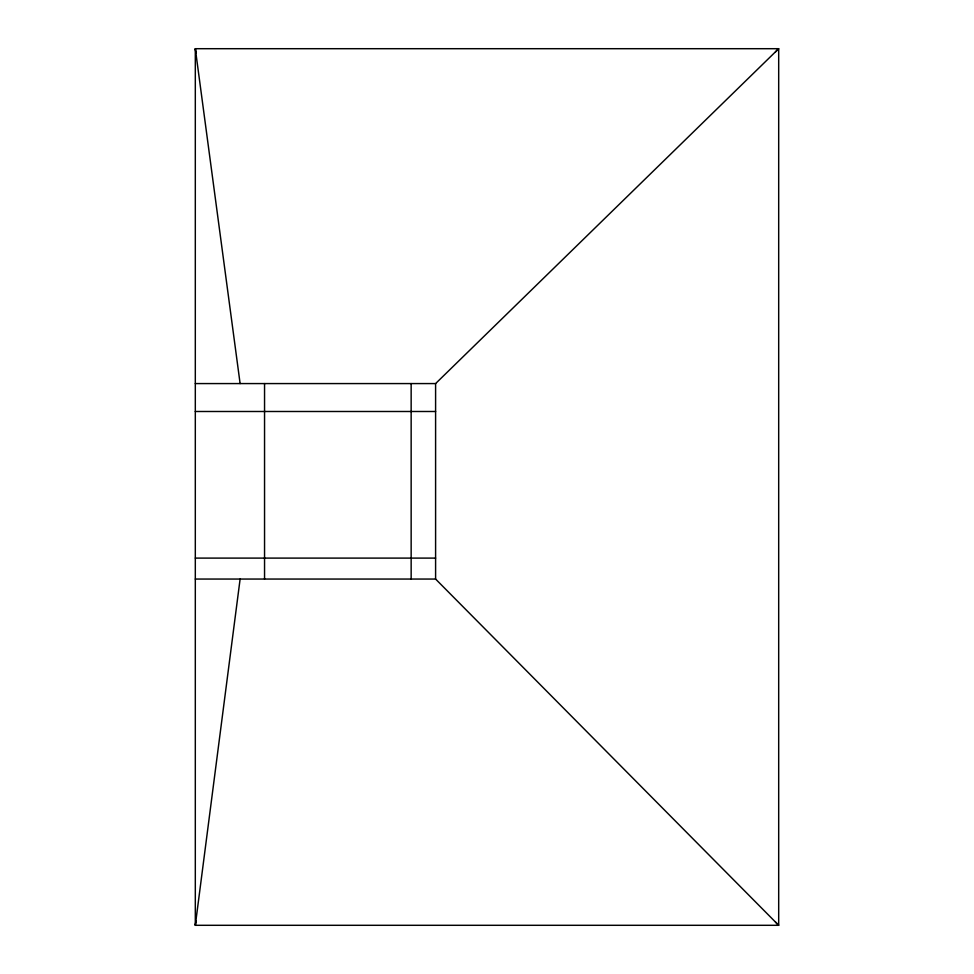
<?xml version="1.0" encoding="UTF-8"?>
<svg xmlns="http://www.w3.org/2000/svg" width="974" height="974" viewBox="0 0 974 974"><rect width="100%" height="100%" fill="white"/><g stroke="black" fill="none" stroke-linecap="round" stroke-linejoin="round"><path stroke-width="1.46" d="M240.115 579.055L195.311 925.3L778.689 925.3L778.689 48.7L195.311 48.7L195.311 925.3L196.151 920.82M775.45 51.902L778.689 48.7L435.597 383.573L195.311 383.573M195.311 411.491L435.597 411.491M195.311 558.102L435.597 558.102M195.311 579.055L435.597 579.055L778.689 925.3L775.462 922.074M196.164 53.18L195.311 48.7L240.115 383.573M435.597 383.573L435.597 579.055M411.15 383.573L411.15 579.055M264.551 383.573L264.551 579.055"/></g></svg>
